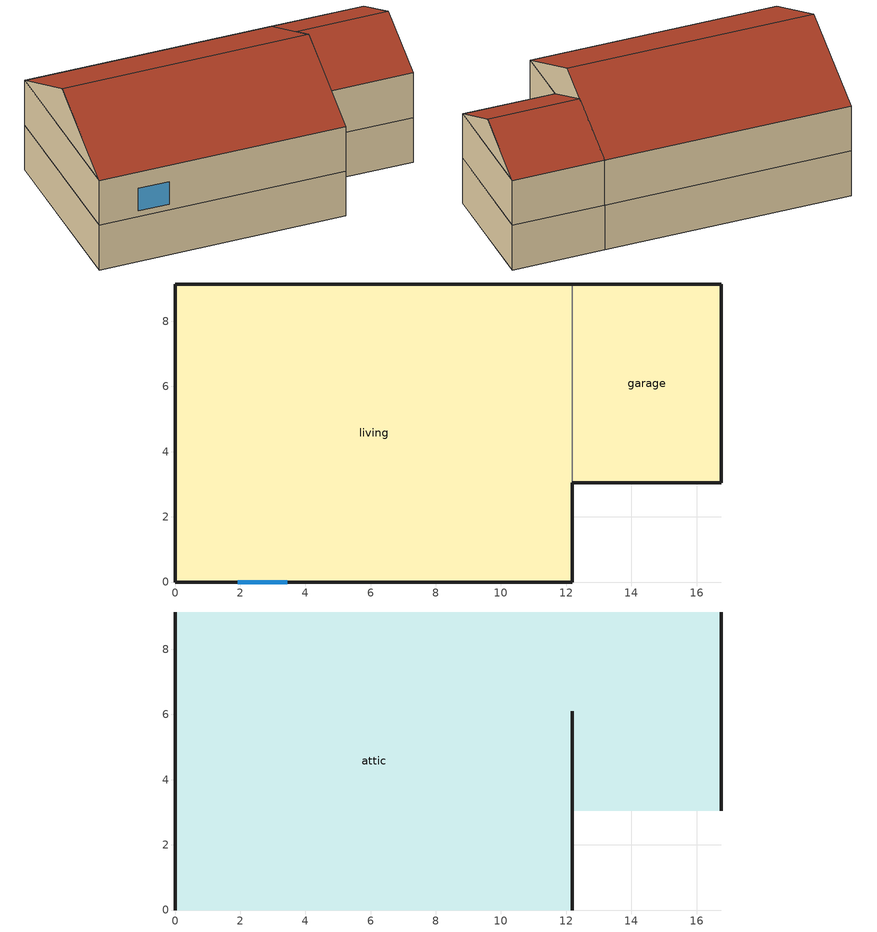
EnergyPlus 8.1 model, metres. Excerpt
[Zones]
garage
 floor ground (GrndUninsUnfinGrgFloor): 16.76,9.14 16.76,3.05 12.19,3.05 12.19,9.14 z0
 wall outside (ExtUninsUnfinWall): 12.19,3.05 16.76,3.05 16.76,9.14 12.19,9.14 z0:2.44
 wall to living (RevUnfinInsFinWall): 12.19,9.14 12.19,3.05 z0:2.44
living
 floor ground (Slab): 12.19,9.14 12.19,0 0,0 0,9.14 z0
 floor to garage (UnfinInsFinFloor): 16.76,9.14 16.76,3.05 12.19,3.05 12.19,9.14 z2.44
 floor adiabatic (FinUninsFinFloor): 12.19,9.14 12.19,0 0,0 0,9.14 z2.44
 wall outside (ExtInsFinWall): 12.19,9.14 0,9.14 0,0 12.19,0 12.19,3.05 16.76,3.05 16.76,9.14 12.19,9.14 z2.44:4.88; 12.19,9.14 0,9.14 0,0 12.19,0 12.19,3.05 z0:2.44
 window: 1.92,0 3.44,0 z2.76:3.98
 ceiling adiabatic (RevFinUninsFinFloor): 12.19,0 12.19,9.14 0,9.14 0,0 z2.44
attic
 floor to living (FinInsUnfinUAFloor): 12.19,9.14 12.19,0 0,0 0,9.14 z4.88; 16.76,9.14 16.76,3.05 12.19,3.05 12.19,9.14 z4.88
 wall outside (ExtUninsUnfinWall): 12.19,4.57,7.16 12.19,0,4.88 12.19,3.05,4.88 12.19,6.1,6.4; 0,4.57,7.16 0,9.14,4.88 0,0,4.88; 16.76,6.1,6.4 16.76,3.05,4.88 16.76,9.14,4.88
 roof outside (UnfinInsExtRoof): 12.19,4.57,7.16 12.19,9.14,4.88 0,9.14,4.88 0,4.57,7.16; 0,4.57,7.16 0,0,4.88 12.19,0,4.88 12.19,4.57,7.16; 16.76,6.1,6.4 16.76,9.14,4.88 12.19,9.14,4.88 12.19,6.1,6.4; 12.19,6.1,6.4 12.19,3.05,4.88 16.76,3.05,4.88 16.76,6.1,6.4
[Building]
simple residential geometry
[Site:Location]
Site 1: Latitude {deg}=39.74; Longitude {deg}=-105.18; Time Zone {hr}=-7; Elevation {m}=1829
[SizingPeriod:DesignDay] Day of Month=21; Dry-Bulb Temperature Range Modifier Type=DefaultMultipliers; Barometric Pressure {Pa}=81198; Rain Indicator=No; Snow Indicator=No; Daylight Saving Time Indicator=No
Name | Month | Day Type | Maximum Dry-Bulb Temperature {C} | Daily Dry-Bulb Temperature Range {deltaC} | Humidity Condition Type | Wetbulb or DewPoint at Maximum Dry-Bulb {C} | Wind Speed {m/s} | Wind Direction {deg} | Solar Model Indicator | ASHRAE Clear Sky Optical Depth for Beam Irradiance (taub) | ASHRAE Clear Sky Optical Depth for Diffuse Irradiance (taud) | Enthalpy at Maximum Dry-Bulb {J/kg} | Sky Clearness
Denver Centennial  Golden   N Ann Clg .4% Condns DB=>MWB | 7 | SummerDesignDay | 33 | 15.2 | Wetbulb | 15.7 | 4.9 | 0 | ASHRAETau | 0.424 | 2.025
Denver Centennial  Golden   N Ann Clg .4% Condns DP=>MDB | 7 | SummerDesignDay | 20.2 | 15.2 | Dewpoint | 16.1 | 4.9 | 0 | ASHRAETau | 0.424 | 2.025
Denver Centennial  Golden   N Ann Clg .4% Condns Enth=>MDB | 7 | SummerDesignDay | 27.3 | 15.2 | Enthalpy |  | 4.9 | 0 | ASHRAETau | 0.424 | 2.025 | 59700
Denver Centennial  Golden   N Ann Clg .4% Condns WB=>MDB | 7 | SummerDesignDay | 27.3 | 15.2 | Wetbulb | 18.4 | 4.9 | 0 | ASHRAETau | 0.424 | 2.025
Denver Centennial  Golden   N Ann Htg 99.6% Condns DB | 12 | WinterDesignDay | -18.8 | 0 | Wetbulb | -18.8 | 3 | 340 | ASHRAEClearSky |  |  |  | 0
Denver Centennial  Golden   N Ann Htg Wind 99.6% Condns WS=>MCDB | 12 | WinterDesignDay | 3.9 | 0 | Wetbulb | 3.9 | 12.2 | 340 | ASHRAEClearSky |  |  |  | 0
Denver Centennial  Golden   N Ann Hum_n 99.6% Condns DP=>MCDB | 12 | WinterDesignDay | -10.9 | 0 | Dewpoint | -21.6 | 3 | 340 | ASHRAEClearSky |  |  |  | 0
[Material] Roughness=Rough
Name | Thickness {m} | Conductivity {W/m-K} | Density {kg/m3} | Specific Heat {J/kg-K} | Thermal Absorptance | Solar Absorptance | Visible Absorptance
AddforCTFCalc; Plywood-3_4in; Plywood-3_4in 1; Plywood-3_4in 2 | 0.01905 | 0.11544 | 512.591 | 1214.172 | 0.9 | 0.7 | 0.7
CarpetBareLayer; CarpetBareLayer 1 | 0.0127 | 0.0433377 | 54.4628 | 1339.776 | 0.9 | 0.9 | 0.7
Concrete-4in | 0.1016 | 1.3112 | 2242.58 | 837.36 | 0.9 | 0.7 | 0.7
ExteriorFinish | 0.009525 | 0.0901424 | 177.805 | 1046.7 | 0.9 | 0.3 | 0.3
ExteriorFinish 1 | 0.009525 | 0.0894213 | 177.805 | 1046.7 | 0.9 | 0.3 | 0.3
FloorMass; FloorMass 1 | 0.015875 | 0.11544 | 544.628 | 1214.172 | 0.9 | 0.6 | 0.7
GypsumBoard-Ceiling; GypsumBoard-Ceiling 1 | 0.0127 | 0.160266 | 800.923 | 837.36 | 0.9 | 0.3 | 0.1
GypsumBoard-ExtWall; PartitionWallMass | 0.0127 | 0.160266 | 800.923 | 837.36 | 0.9 | 0.5 | 0.1
IntFloorIns | 0.1397 | 1.90462 | 106.355 | 1151.63 | 0.9 | 0.7 | 0.7
IntWallIns | 0.0889 | 0.349646 | 128.197 | 1214.09 | 0.9 | 0.7 | 0.7
Mat-Fic-Slab | 0.0254 | 0.0179307 | 40.0462 | 1214.172 | 0.9 | 0.7 | 0.7
Plywood-1_2in; Plywood-1_2in 1 | 0.0127 | 0.11544 | 512.591 | 1214.172 | 0.9 | 0.7 | 0.7
RoofingMaterial | 0.0094488 | 0.162689 | 1121.29 | 1465.38 | 0.91 | 0.85 | 0.85
SlabCarpetBareEquivalentMaterial | 0.0254 | 0.0866804 | 40.0462 | 1214.172 | 0.9 | 0.6 | 0.7
SlabMass | 0.1016 | 1.31247 | 2242.58 | 837.36 | 0.9 | 0.6 | 0.7
SlabSoil-12in; Soil-12in | 0.3048 | 1.73073 | 1842.12 | 418.68 | 0.9 | 0.7 | 0.7
StudandAirFloor | 0.0889 | 0.448724 | 66.6938 | 1213.99 | 0.9 | 0.7 | 0.7
StudandAirWall | 0.0889 | 0.4425 | 48.1147 | 1213.91 | 0.9 | 0.7 | 0.7
StudandCavity | 0.0889 | 0.0602128 | 162.387 | 1178.86 | 0.9 | 0.7 | 0.7
UARoofIns | 0.18415 | 9.03538 | 35.9423 | 1213.82 | 0.9 | 0.7 | 0.7
[Material:NoMass]
Adiabatic: Roughness=Rough; Thermal Resistance {m2-K/W}=176.11; Thermal Absorptance=0.9; Solar Absorptance=0.7; Visible Absorptance=0.7
[Construction]
ExtInsFinWall: ExteriorFinish, Plywood-1_2in, StudandCavity, GypsumBoard-ExtWall
ExtUninsUnfinWall: ExteriorFinish 1, Plywood-1_2in 1, StudandAirWall
FinInsUnfinUAFloor: GypsumBoard-Ceiling 1, AddforCTFCalc
FinUninsFinFloor: GypsumBoard-Ceiling, StudandAirFloor, Plywood-3_4in 1, FloorMass 1, CarpetBareLayer 1
GrndUninsUnfinGrgFloor: Adiabatic, Soil-12in, Concrete-4in
RevFinUninsFinFloor: CarpetBareLayer 1, FloorMass 1, Plywood-3_4in 1, StudandAirFloor, GypsumBoard-Ceiling
RevUnfinInsFinWall: PartitionWallMass, IntWallIns
Slab: Mat-Fic-Slab, SlabSoil-12in, SlabMass, SlabCarpetBareEquivalentMaterial
UnfinInsExtRoof: RoofingMaterial, Plywood-3_4in 2, UARoofIns
UnfinInsFinFloor: IntFloorIns, Plywood-3_4in, FloorMass, CarpetBareLayer
[Zone]
Name | Part of Total Floor Area
attic; living | Yes
garage
